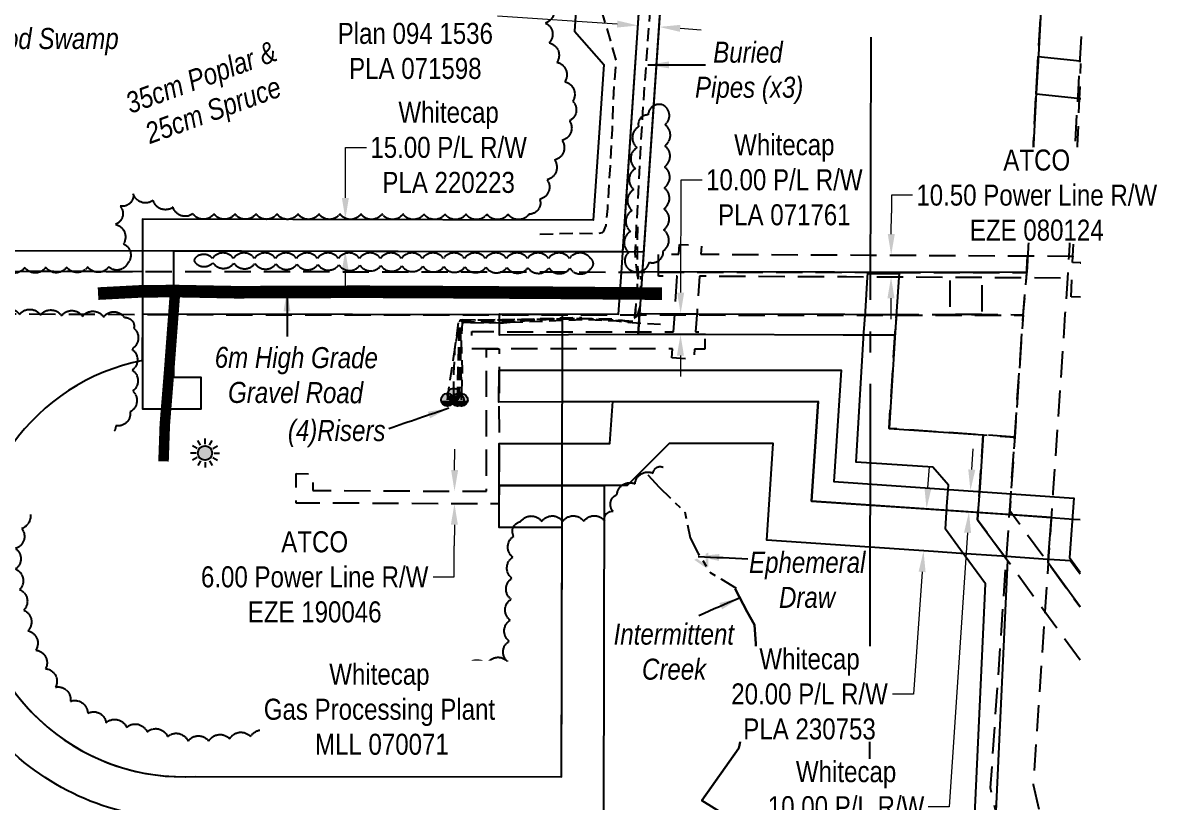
# Model space of a CAD drawing. Extents: x 491478 to 493058, y 6042469 to 6044362.
# Drawn here: x 492222 to 492763, y 6042845 to 6043216 of the extents above; entities that cross this region are included whole.
import ezdxf

# ---------------------------------------------------------------- set-up
doc = ezdxf.new("R2010")
doc.units = 0
doc.header["$LTSCALE"] = 5
doc.header["$PDSIZE"] = 0.5
for name, pattern in [('0', [1, 1, 0]), ('foc-ACCESSROAD', [3.75, 2.5, -1.25]), ('foc-FLOWLINE', [3.75, 2.5, -1.25]), ('foc-QUARTERLINE', [33, 25, -3, 2, -3]), ('foc-TOPO-ephemeral', [6.25, 3.125, -0.625, 0.625, -0.625, 0.625, -0.625]), ('UG_PIPE', [1.875, 1.25, -0.625])]:
    doc.linetypes.add(name, pattern=pattern)
doc.layers.get('Defpoints').update_dxf_attribs({"color": 9})
for name, color, linetype in [('AS-PIPE-UG', 44, 'UG_PIPE'), ('AS-PIPE-UG-T', 44, 'Continuous'), ('AS-ROADS', 254, 'Continuous'), ('AS-SYMBOL', 7, 'Continuous'), ('C-RW', 13, 'Continuous'), ('F-AR', 190, 'foc-ACCESSROAD'), ('F-EZE', 190, 'foc-FLOWLINE'), ('F-RW', 190, 'Continuous'), ('F-WS', 190, 'foc-ACCESSROAD'), ('L-QSEC', 8, 'foc-QUARTERLINE'), ('T-BUSH', 110, '0'), ('T-BUSH-T', 110, 'Continuous'), ('T-DRAW', 143, 'foc-TOPO-ephemeral'), ('T-WATER', 160, 'Continuous'), ('T-WATER-T', 170, 'Continuous'), ('WETLAND-T', 146, 'Continuous')]:
    doc.layers.add(name, color=color, linetype=linetype)
for name, color, linetype, lineweight in [('C-RW-T', 13, 'Continuous', 9), ('C-WS-T', 13, 'Continuous', 9), ('F-EZE-T', 190, 'Continuous', 9), ('T-TEXT', 48, 'Continuous', 18)]:
    doc.layers.add(name, color=color, linetype=linetype, lineweight=lineweight)
doc.styles.add('80CG', font='ARIALN.TTF', dxfattribs={"height": 10})
doc.styles.add('80L', font='ARIALN.TTF', dxfattribs={"height": 10})
doc.styles.add('foc-LtypeFont', font='ARIALN.TTF', dxfattribs={"height": 7.35})
doc.linetypes.add('foc-TOPO-flowdirection-NOLINE', pattern='A,0,[">",foc-LtypeFont,S=0.3,R=0,X=0,Y=-0.945],-20,[">",foc-LtypeFont,S=0.3,R=0,X=0,Y=-0.945],0', length=20)
doc.dimstyles.new('Compass 5 000', dxfattribs={"dimscale": 5, "dimtxt": 9, "dimasz": 2, "dimexe": 0.2, "dimexo": 0.0625, "dimgap": 0.5, "dimtad": 0, "dimtih": 1, "dimtoh": 1, "dimzin": 0, "dimdsep": 46, "dimtxsty": '80CG', "dimcen": 0.1, "dimse1": 1, "dimse2": 1, "dimclrd": 256, "dimclrt": 256, "dimaunit": 1, "dimadec": 4, "dimazin": 0, "dimtfac": 0.06, "dimtofl": 0, "dimtmove": 0, "dimatfit": 1, "dimfxl": 0.2, "dimtolj": 1, "dimtzin": 0, "dimlwd": -1, "dimarcsym": 0})

# ---------------------------------------------------------------- blocks, each defined once
blk = doc.blocks.new('RISER')
h = blk.add_hatch(color=255)
h.dxf.hatch_style = 1
edge = h.paths.add_edge_path()
edge.add_arc((0, 0), 0.7, 0, 360)
blk.add_hatch(color=13).paths.add_polyline_path([(0.58, -0.15), (-0.58, -0.15, 0.774597)])
at = {"color": 13}
blk.add_line((-0.58, -0.15), (0.58, -0.15), dxfattribs=at)
blk.add_circle((0, 0), 0.6, dxfattribs=at)
blk = doc.blocks.new('*D413')
at = {"layer": 'C-RW-T', "transparency": 16777216}
for p, q in [((492504.99, 6043214.99), (492448.06, 6043218.83)), ((492534.97, 6043212.97), (492544.95, 6043212.3))]:
    blk.add_line(p, q, dxfattribs=at)
for points in [[(492505.1, 6043216.66), (492504.87, 6043213.33), (492514.96, 6043214.32)], [(492535.08, 6043214.63), (492534.86, 6043211.31), (492525, 6043213.64)]]:
    blk.add_solid(points, dxfattribs=at)
at = {"layer": 'Defpoints', "color": 0, "transparency": 16777216}
for p in [(492514.87, 6043212.89), (492514.96, 6043214.32), (492524.9, 6043212.21)]:
    blk.add_point(p, dxfattribs=at)
at = {"layer": 'C-RW-T', "transparency": 16777216, "insert": (492408.97, 6043218.83), "char_height": 10, "attachment_point": 5, "style": '80CG'}
blk.add_mtext('\\A1;Whitecap\\P10.00 P/L R/W\\PPlan 094 1536\\PPLA 071598', dxfattribs=at)
blk = doc.blocks.new('*D415')
at = {"layer": 'C-RW-T', "transparency": 16777216}
for p, q in [((492375.69, 6043132.32), (492375.73, 6043156.28)), ((492375.73, 6043156.28), (492385.73, 6043156.28)), ((492375.62, 6043097.33), (492375.61, 6043087.33))]:
    blk.add_line(p, q, dxfattribs=at)
for points in [[(492374.02, 6043132.33), (492377.35, 6043132.32), (492375.67, 6043122.32)], [(492373.96, 6043097.33), (492377.29, 6043097.33), (492375.64, 6043107.33)]]:
    blk.add_solid(points, dxfattribs=at)
at = {"layer": 'Defpoints', "color": 0, "transparency": 16777216}
for p in [(492375.67, 6043122.32), (492394.5, 6043122.29), (492394.47, 6043107.3)]:
    blk.add_point(p, dxfattribs=at)
at = {"layer": 'C-RW-T', "transparency": 16777216, "insert": (492424.81, 6043156.28), "char_height": 10, "attachment_point": 5, "style": '80CG'}
blk.add_mtext('\\A1;Whitecap\\P15.00 P/L R/W\\PPLA 220223', dxfattribs=at)
blk = doc.blocks.new('*D416')
at = {"layer": 'C-RW-T', "transparency": 16777216}
for p, q in [((492535.26, 6043087.23), (492535.49, 6043140.87)), ((492535.49, 6043140.87), (492545.49, 6043140.87)), ((492535.13, 6043057.27), (492535.09, 6043047.27))]:
    blk.add_line(p, q, dxfattribs=at)
for points in [[(492533.59, 6043087.24), (492536.92, 6043087.23), (492535.21, 6043077.23)], [(492533.46, 6043057.28), (492536.8, 6043057.26), (492535.17, 6043067.27)]]:
    blk.add_solid(points, dxfattribs=at)
at = {"layer": 'Defpoints', "color": 0, "transparency": 16777216}
for p in [(492520.37, 6043077.3), (492535.21, 6043077.23), (492520.32, 6043067.33)]:
    blk.add_point(p, dxfattribs=at)
at = {"layer": 'C-RW-T', "transparency": 16777216, "insert": (492584.57, 6043140.87), "char_height": 10, "attachment_point": 5, "style": '80CG', "bg_fill": 3, "box_fill_scale": 1.1, "bg_fill_color": 256, "bg_fill_true_color": 13158600, "bg_fill_transparency": 0}
blk.add_mtext('\\A1;Whitecap\\P10.00 P/L R/W\\PPLA 071761', dxfattribs=at)
blk = doc.blocks.new('*D417')
at = {"layer": 'C-RW-T', "transparency": 16777216}
for p, q in [((492652.91, 6042994.35), (492653.6, 6043004.33)), ((492650.13, 6042954.35), (492646.1, 6042896.26)), ((492646.1, 6042896.26), (492636.1, 6042896.26))]:
    blk.add_line(p, q, dxfattribs=at)
for points in [[(492651.25, 6042994.47), (492654.57, 6042994.24), (492652.22, 6042984.38)], [(492648.47, 6042954.46), (492651.79, 6042954.23), (492650.82, 6042964.32)]]:
    blk.add_solid(points, dxfattribs=at)
at = {"layer": 'Defpoints', "color": 0, "transparency": 16777216}
for p in [(492620.64, 6042986.57), (492619.25, 6042966.52), (492650.82, 6042964.32)]:
    blk.add_point(p, dxfattribs=at)
at = {"layer": 'C-RW-T', "transparency": 16777216, "insert": (492596.56, 6042896.26), "char_height": 10, "attachment_point": 5, "style": '80CG', "bg_fill": 3, "box_fill_scale": 1.1, "bg_fill_color": 256, "bg_fill_true_color": 13158600, "bg_fill_transparency": 0}
blk.add_mtext('\\A1;Whitecap\\P20.00 P/L R/W\\PPLA 230753', dxfattribs=at)
blk = doc.blocks.new('*D418')
at = {"layer": 'C-RW-T', "transparency": 16777216}
for p, q in [((492673.78, 6043003.03), (492674.44, 6043013)), ((492671.77, 6042972.99), (492663.04, 6042842.61)), ((492663.04, 6042842.61), (492653.04, 6042842.61))]:
    blk.add_line(p, q, dxfattribs=at)
for points in [[(492672.11, 6043003.14), (492675.44, 6043002.91), (492673.11, 6042993.05)], [(492670.1, 6042973.1), (492673.43, 6042972.88), (492672.43, 6042982.97)]]:
    blk.add_solid(points, dxfattribs=at)
at = {"layer": 'Defpoints', "color": 0, "transparency": 16777216}
for p in [(492645.73, 6042994.88), (492645.06, 6042984.8), (492672.43, 6042982.97)]:
    blk.add_point(p, dxfattribs=at)
at = {"layer": 'C-RW-T', "transparency": 16777216, "insert": (492613.96, 6042842.61), "char_height": 10, "attachment_point": 5, "style": '80CG', "bg_fill": 3, "box_fill_scale": 1.1, "bg_fill_color": 256, "bg_fill_true_color": 13158600, "bg_fill_transparency": 0}
blk.add_mtext('\\A1;Whitecap\\P10.00 P/L R/W\\PPLA 121253', dxfattribs=at)
blk = doc.blocks.new('*D421')
at = {"layer": 'Defpoints', "color": 0, "transparency": 16777216}
for p in [(492635.41, 6043105.07), (492710.99, 6043104.69), (492710.93, 6043094.2)]:
    blk.add_point(p, dxfattribs=at)
at = {"layer": 'F-EZE-T', "transparency": 16777216}
for p, q in [((492635.56, 6043133.57), (492635.51, 6043125.07)), ((492645.56, 6043133.57), (492635.56, 6043133.57)), ((492635.46, 6043115.07), (492635.51, 6043125.07)), ((492635.31, 6043084.58), (492635.26, 6043074.58))]:
    blk.add_line(p, q, dxfattribs=at)
for points in [[(492633.8, 6043115.08), (492637.13, 6043115.07), (492635.41, 6043105.07)], [(492633.64, 6043084.59), (492636.98, 6043084.57), (492635.36, 6043094.58)]]:
    blk.add_solid(points, dxfattribs=at)
at = {"layer": 'F-EZE-T', "transparency": 16777216, "insert": (492704.69, 6043133.57), "char_height": 10, "attachment_point": 5, "style": '80CG', "bg_fill": 3, "box_fill_scale": 1.1, "bg_fill_color": 256, "bg_fill_true_color": 13158600, "bg_fill_transparency": 0}
blk.add_mtext('\\A1;ATCO\\P10.50 Power Line R/W\\PEZE 080124', dxfattribs=at)
blk = doc.blocks.new('*D423')
at = {"layer": 'Defpoints', "color": 0, "transparency": 16777216}
for p in [(492427.62, 6042992.79), (492433.74, 6042992.76), (492433.72, 6042986.76)]:
    blk.add_point(p, dxfattribs=at)
at = {"layer": 'F-EZE-T', "transparency": 16777216}
for p, q in [((492427.67, 6043002.79), (492427.71, 6043012.79)), ((492427.55, 6042976.79), (492427.5, 6042966.79)), ((492427.43, 6042951.96), (492427.5, 6042966.79)), ((492417.43, 6042951.96), (492427.43, 6042951.96))]:
    blk.add_line(p, q, dxfattribs=at)
for points in [[(492426, 6043002.8), (492429.34, 6043002.78), (492427.62, 6042992.79)], [(492425.88, 6042976.8), (492429.22, 6042976.78), (492427.59, 6042986.79)]]:
    blk.add_solid(points, dxfattribs=at)
at = {"layer": 'F-EZE-T', "transparency": 16777216, "insert": (492361.07, 6042951.96), "char_height": 10, "attachment_point": 5, "style": '80CG'}
blk.add_mtext('\\A1;ATCO\\P6.00 Power Line R/W\\PEZE 190046', dxfattribs=at)
blk = doc.blocks.new('lightpole')
h = blk.add_hatch(color=255)
h.dxf.hatch_style = 1
h.paths.add_polyline_path([(-0.78, 0, 1), (0.78, 0, 1)])
h.paths.add_polyline_path([(0.68, 0, -1), (-0.68, 0, -1)], flags=16)
h = blk.add_hatch(color=13)
h.dxf.hatch_style = 1
edge = h.paths.add_edge_path()
edge.add_arc((0, 0), 0.682, 0, 360)
at = {"color": 13}
for p, q in [((-0.43, 0.75), (-0.69, 1.19)), ((0, 0.86), (0, 1.38)), ((0.43, 0.75), (0.69, 1.19)), ((-0.86, 0), (-1.38, 0)), ((-0.75, 0.43), (-1.19, 0.69)), ((0.75, 0.43), (1.19, 0.69)), ((0.86, 0), (1.38, 0)), ((-0.75, -0.43), (-1.19, -0.69)), ((-0.43, -0.75), (-0.69, -1.19)), ((0, -0.86), (0, -1.38)), ((0.43, -0.75), (0.69, -1.19)), ((0.75, -0.43), (1.19, -0.69))]:
    blk.add_line(p, q, dxfattribs=at)
blk.add_circle((0, 0), 0.682, dxfattribs=at)

msp = doc.modelspace()

# ---------------------------------------------------------------- hatches: boundary and pattern name
at = {"layer": 'T-DRAW', "linetype": 'foc-TOPO-flowdirection-NOLINE'}
h = msp.add_hatch(color=256, dxfattribs=at)
h.dxf.hatch_style = 1
h.paths.add_polyline_path([(492548.427, 6042956.866), (492548.337, 6042963.573), (492547.145, 6042962.944), (492547.214, 6042957.775), (492542.929, 6042960.721), (492541.731, 6042960.089), (492547.291, 6042956.267)])

# ---------------------------------------------------------------- linework, layer by layer
at = {"layer": 'AS-PIPE-UG', "flags": 128}
for points in [[(492468.282, 6043115.086), (492485.861, 6043115.546), (492495.401, 6043115.413), (492498.087, 6043115.775), (492498.566, 6043116.117), (492499.764, 6043119.157), (492500.513, 6043127.212), (492501.805, 6043147.578), (492502.787, 6043164.951), (492503.162, 6043178.512), (492504.543, 6043197.74), (492492.964, 6043237.976), (492494.21, 6043254.98), (492494.874, 6043263.171), (492494.651, 6043268.23), (492491.184, 6043271.846), (492488.086, 6043275.857), (492471.431, 6043293.469), (492467.353, 6043297.387), (492464.678, 6043301.111), (492464.763, 6043303.723), (492471.475, 6043311.409), (492484.514, 6043324.76), (492500.071, 6043339.598), (492514.555, 6043353.442), (492520.609, 6043359.344), (492524.897, 6043364.157), (492526.195, 6043365.719), (492526.553, 6043367.667), (492526.948, 6043379.393), (492528.712, 6043403.903), (492529.183, 6043407.05), (492530.486, 6043408.399), (492533.796, 6043409.219), (492535.733, 6043409.481), (492557.519, 6043408.64), (492588.247, 6043408.932), (492636.515, 6043408.714), (492675.535, 6043408.433), (492706.468, 6043408.216), (492719.837, 6043409.698), (492725.91, 6043410.194), (492726.071, 6043410.222)], [(492427.216, 6043038.695), (492427.368, 6043049.12), (492427.808, 6043060.357), (492429.817, 6043074.531), (492437.403, 6043074.292), (492450.424, 6043074.457), (492488.209, 6043074.959), (492508.656, 6043074.008), (492512.066, 6043073.611), (492513.634, 6043073.908), (492514.863, 6043094.578), (492513.929, 6043101.809), (492513.644, 6043106.61), (492514.298, 6043119.554), (492516.277, 6043156.471), (492517.829, 6043181.901), (492520.695, 6043221.198), (492523.041, 6043266.729), (492523.17, 6043275.477), (492523.041, 6043279.403), (492522.77, 6043282.273), (492520.926, 6043285.435), (492515.784, 6043290.993), (492509.158, 6043297.642), (492505.254, 6043301.283), (492493.813, 6043312.033), (492478.287, 6043328.244)], [(492424.235, 6043036.254), (492427.385, 6043058.12), (492430.333, 6043074.238), (492450.715, 6043074.274), (492488.533, 6043074.91), (492511.739, 6043073.709), (492513.422, 6043075.252), (492513.967, 6043080.49), (492515.106, 6043095.467), (492514.662, 6043102.225), (492514.828, 6043118.754)], [(492429.103, 6043036.238), (492429.154, 6043041.829), (492429.363, 6043050.98), (492430.03, 6043070.499), (492430.487, 6043073.278), (492431.688, 6043073.879), (492435.492, 6043073.403), (492443.91, 6043073.084), (492450.884, 6043072.903), (492456.664, 6043073.525), (492466.582, 6043074.275), (492478.797, 6043074.89), (492490.5, 6043074.938), (492501.697, 6043074.843), (492507.467, 6043074.129), (492511.51, 6043073.032), (492514.644, 6043076.259), (492516.199, 6043081.399), (492516.532, 6043083.433), (492516.293, 6043086.423), (492516.313, 6043088.387), (492516.235, 6043095.089)], [(492429.111, 6043036.225), (492429.586, 6043038.247), (492430.109, 6043044.289), (492429.884, 6043051.589), (492429.9, 6043062.466), (492430.236, 6043070.503), (492430.844, 6043073.5), (492435.532, 6043073.214), (492450.649, 6043073.916), (492466.257, 6043074.796), (492479.484, 6043075.247), (492488.173, 6043075.432)], [(492430.937, 6043036.23), (492430.896, 6043038.013), (492431.007, 6043044.244), (492430.627, 6043051.559), (492430.559, 6043062.481), (492430.499, 6043070.481), (492431.213, 6043073.259), (492435.59, 6043072.974), (492450.783, 6043073.211), (492466.379, 6043074.391), (492479.396, 6043074.988), (492488.243, 6043074.931)], [(492525.716, 6043072.034), (492516.504, 6043072.467), (492504.718, 6043073.639), (492491.136, 6043074.33), (492451.873, 6043072.947), (492443.046, 6043072.656), (492435.302, 6043072.939), (492431.198, 6043072.926), (492430.742, 6043065.134), (492431.23, 6043050.498), (492430.952, 6043036.222)]]:
    msp.add_lwpolyline(points, dxfattribs=at)
at = {"layer": 'AS-ROADS', "flags": 128}
for points, const_width in [([(492257.991, 6043086.767), (492278.652, 6043087.853), (492294.669, 6043087.982), (492323.586, 6043087.425), (492382.326, 6043087.651), (492422.227, 6043087.469), (492471.539, 6043087.176), (492526.387, 6043086.741)], 5.997), ([(492294.666, 6043087.974), (492291.849, 6043050.477), (492289.756, 6043024.443), (492289.14, 6043006.965)], 4.997)]:
    msp.add_lwpolyline(points, dxfattribs=dict(at, const_width=const_width))
at = {"layer": 'C-RW'}
for points in [[(492326.205, 6043493.28), (492529.477, 6043281.19), (492516.986, 6043096.107), (492515.025, 6043067.323), (492514.704, 6043067.324), (492448.963, 6043067.075), (492448.999, 6043077.07), (492505.666, 6043076.997), (492507.014, 6043096.78), (492519.208, 6043277.46), (492312.342, 6043493.3)], [(492488.36, 6043266.311), (492484.682, 6043211.687), (492498.631, 6043195.725), (492493.652, 6043121.786), (492279.098, 6043122.122), (492279.108, 6043097.137), (492279.115, 6043077.009), (492279.123, 6043054.911), (492279.132, 6043031.925), (492307.116, 6043031.935), (492307.11, 6043046.927), (492294.118, 6043046.922), (492294.115, 6043054.917), (492294.106, 6043077.014), (492294.099, 6043097.142), (492294.095, 6043107.107), (492507.667, 6043106.773), (492513.589, 6043194.718), (492515.621, 6043224.633)], [(492674.619, 6042825.147), (492680.235, 6042948.655), (492668.45, 6042964.826), (492661.244, 6042974.714), (492661.955, 6042985.512), (492662.625, 6042995.648), (492655.241, 6043004.135), (492618.826, 6043006.639), (492622.456, 6043068.303), (492623.126, 6043078.323), (492624.208, 6043094.627), (492624.36, 6043096.347), (492625.642, 6043096.343), (492639.183, 6043096.282), (492639.066, 6043094.554), (492637.972, 6043078.281), (492637.289, 6043068.261), (492634.425, 6043022.637), (492660.324, 6043020.843), (492679.254, 6043019.561), (492677.564, 6042994.566), (492676.883, 6042984.507), (492676.524, 6042979.177), (492688.026, 6042963.466), (492690.247, 6042960.432), (492690.756, 6042959.736), (492685.204, 6042840.504)], [(492725.347, 6042937.748), (492710.109, 6042958.615), (492710.342, 6042961.917), (492711.638, 6042980.292), (492597.569, 6042988.064), (492600.695, 6043035.509), (492501.584, 6043035.235), (492481.406, 6043035.212), (492478.727, 6043035.209), (492448.766, 6043035.176), (492448.8, 6043050.291), (492478.742, 6043050.3), (492482.735, 6043050.301), (492502.919, 6043050.306), (492611.688, 6043050.339), (492608.197, 6042997.352), (492722.273, 6042989.508), (492720.3, 6042961.224), (492725.372, 6042954.322)], [(492725.37, 6042953.221), (492720.909, 6042959.322), (492720.924, 6042959.563), (492707.716, 6042960.464), (492688.101, 6042961.801), (492668.609, 6042963.131), (492655.568, 6042964.02), (492576.21, 6042969.432), (492579.245, 6043015.507), (492529.716, 6043015.479), (492509.813, 6042995.46), (492478.849, 6042995.443), (492448.888, 6042995.427), (492448.877, 6043015.417), (492478.927, 6043015.433), (492481.486, 6043015.434), (492501.531, 6043015.445), (492502.879, 6043035.453), (492600.695, 6043035.509), (492597.569, 6042988.064), (492692.212, 6042981.673), (492722.205, 6042979.541), (492725.41, 6042979.313)]]:
    msp.add_lwpolyline(points, dxfattribs=at)
msp.add_lwpolyline([(491700.302, 6043128.202), (492198.786, 6043127.499), (492198.546, 6042957.15, 0.4328658), (492304.535, 6042857.101), (492478.537, 6042856.835), (492478.81, 6042975.454), (492448.899, 6042975.437), (492448.888, 6042995.427), (492498.839, 6042995.455), (492498.532, 6042836.805), (492305.104, 6042837.113, -0.4312586), (492178.556, 6042957.192), (492178.768, 6043107.537), (491700.268, 6043108.212)], format="xyb", dxfattribs=at)
at = {"layer": 'C-RW', "flags": 128}
msp.add_lwpolyline([(492279.067, 6043054.91, 0.9346131), (492304.535, 6042857.101), (492478.537, 6042856.835), (492478.678, 6042906.8), (492478.971, 6043076.689), (492279.065, 6043076.999), (492279.046, 6043054.922)], format="xyb", close=True, dxfattribs=at)
at = {"layer": 'C-RW'}
msp.add_lwpolyline([(492637.873, 6043076.826), (492637.214, 6043066.974), (492625.829, 6043067.001), (492622.687, 6043067.015), (492612.54, 6043067.04), (492547.045, 6043067.237), (492542.58, 6043067.25), (492532.062, 6043067.277), (492515.025, 6043067.323), (492515.704, 6043077.287), (492516.752, 6043077.288), (492532.797, 6043077.219), (492543.315, 6043077.179), (492613.314, 6043076.917), (492623.407, 6043076.882), (492625.896, 6043076.862), (492637.873, 6043076.826)], close=True, dxfattribs=at)
at = {"layer": 'F-AR', "flags": 128}
for points in [[(492725.058, 6042749.373), (492722.689, 6042751.611), (492700.649, 6042772.431), (492692.31, 6042809.187), (492685.204, 6042840.504), (492682.686, 6042851.602), (492690.247, 6042960.432), (492690.444, 6042963.299), (492691.845, 6042983.587), (492692.523, 6042993.481), (492694.215, 6043018.552), (492698.311, 6043078.362), (492699.909, 6043096.244), (492700.019, 6043098.405), (492700.345, 6043104.739), (492704.41, 6043181.626), (492705.412, 6043199.607), (492708.095, 6043247.087), (492708.434, 6043253.072), (492715.539, 6043377.037), (492714.153, 6043392.764), (492713.504, 6043400.123), (492706.478, 6043422.435), (492688.04, 6043476.763)], [(492725.762, 6043209.147), (492725.167, 6043198.517), (492725.115, 6043197.578), (492724.161, 6043180.537), (492724.109, 6043179.599), (492719.915, 6043104.653), (492719.492, 6043097.097), (492719.293, 6043094.16), (492718.124, 6043076.913), (492714.073, 6043017.124), (492712.42, 6042992.039), (492711.761, 6042982.042), (492710.342, 6042961.917), (492710.109, 6042958.615), (492708.535, 6042935.385), (492702.963, 6042853.182), (492718.919, 6042782.855), (492725.1, 6042777.016)], [(491700.256, 6043077.885), (492192.826, 6043077.191), (492326.208, 6043076.7), (492698.207, 6043076.523), (492700.004, 6043096.627), (492326.234, 6043097.109), (492192.854, 6043097.297), (491700.291, 6043097.992)], [(492725.308, 6042912.411), (492708.535, 6042935.385), (492690.756, 6042959.736), (492690.247, 6042960.432), (492688.026, 6042963.466), (492676.524, 6042979.177), (492676.883, 6042984.507), (492677.564, 6042994.566), (492679.254, 6043019.561), (492694.215, 6043018.552), (492692.523, 6042993.481), (492691.845, 6042983.587), (492707.551, 6042962.113), (492710.109, 6042958.615), (492725.347, 6042937.748)]]:
    msp.add_lwpolyline(points, dxfattribs=at)
at = {"layer": 'F-EZE', "flags": 128}
for points in [[(492725.597, 6043101.47), (492721.778, 6043101.63), (492721.904, 6043104.644), (492725.041, 6043179.502), (492725.743, 6043196.252)], [(492725.572, 6043085.098), (492721.113, 6043085.28), (492721.473, 6043094.149), (492719.293, 6043094.16), (492699.259, 6043094.253), (492678.252, 6043094.362), (492663.236, 6043094.434), (492639.066, 6043094.554), (492625.64, 6043094.619), (492624.208, 6043094.627), (492614.182, 6043094.675), (492544.159, 6043095.018), (492543.033, 6043078.542), (492542.35, 6043068.537), (492546.815, 6043068.525), (492546.803, 6043060.407), (492541.794, 6043060.412), (492541.456, 6043055.442), (492530.985, 6043056.156), (492531.277, 6043060.426), (492503.819, 6043060.462), (492483.632, 6043060.488), (492478.755, 6043060.495), (492450.87, 6043060.532), (492448.795, 6043060.535), (492448.444, 6043060.536), (492435.786, 6043060.552), (492435.791, 6043064.552), (492435.796, 6043068.685), (492448.456, 6043068.682), (492448.807, 6043068.654), (492478.768, 6043068.633), (492484.35, 6043068.63), (492504.542, 6043068.616), (492514.473, 6043068.61), (492531.832, 6043068.565), (492532.515, 6043078.572), (492533.641, 6043095.038), (492524.74, 6043095.053), (492524.746, 6043098.719), (492524.758, 6043105.547), (492534.358, 6043105.531), (492534.677, 6043110.2), (492545.147, 6043109.485), (492544.876, 6043105.512), (492625.656, 6043105.115), (492699.985, 6043104.741), (492719.915, 6043104.653), (492721.904, 6043104.644), (492721.778, 6043101.63), (492725.597, 6043101.47)]]:
    msp.add_lwpolyline(points, dxfattribs=at)
msp.add_lwpolyline([(492448.787, 6042995.183), (492448.776, 6042986.693), (492352.185, 6042987.139), (492352.25, 6043001.131), (492360.25, 6043001.094), (492360.213, 6042993.102), (492442.783, 6042992.72), (492442.868, 6043056.542), (492442.874, 6043060.543), (492448.444, 6043060.536), (492448.821, 6043060.535), (492448.868, 6043056.534), (492448.82, 6043050.291), (492448.784, 6043035.176), (492448.79, 6043015.173), (492448.787, 6042995.183)], close=True, dxfattribs=at)
at = {"layer": 'F-RW'}
msp.add_line((492279.108, 6043097.137), (492192.858, 6043097.272), dxfattribs=at)
at = {"layer": 'F-RW', "flags": 128}
msp.add_lwpolyline([(492700.23, 6043102.562), (492699.964, 6043096.853), (492517.076, 6043097.088), (492517.7, 6043106.309), (492525.615, 6043223.446), (492526.624, 6043238.391), (492529.485, 6043280.729), (492531.129, 6043305.054), (492532.813, 6043329.98), (492534.825, 6043359.768), (492536.921, 6043390.789), (492537.631, 6043401.286), (492628.479, 6043401.119), (492713.239, 6043400.963), (492713.504, 6043400.123), (492714.307, 6043390.589), (492715.507, 6043377.038), (492708.311, 6043250.91), (492707.973, 6043244.925), (492705.291, 6043197.464), (492704.29, 6043179.483), (492700.23, 6043102.562)], close=True, dxfattribs=at)
at = {"layer": 'F-RW'}
msp.add_lwpolyline([(492725.717, 6043179.433), (492725.041, 6043179.502), (492724.109, 6043179.599), (492704.41, 6043181.626), (492705.412, 6043199.607), (492725.115, 6043197.578), (492725.745, 6043197.514)], dxfattribs=at)
at = {"layer": 'F-RW', "flags": 128}
msp.add_lwpolyline([(492192.872, 6043107.292), (492326.248, 6043107.058), (492517.696, 6043106.679)], dxfattribs=at)
at = {"layer": 'F-WS', "flags": 128}
for points in [[(492678.514, 6043076.774), (492663.465, 6043076.793), (492663.458, 6043091.841), (492663.494, 6043096.9), (492678.537, 6043096.88), (492678.474, 6043091.754), (492678.514, 6043076.774)], [(492694.215, 6043018.552), (492679.254, 6043019.561), (492660.324, 6043020.843), (492634.425, 6043022.637), (492637.289, 6043068.261), (492637.873, 6043076.826), (492698.167, 6043076.749), (492694.215, 6043018.552)]]:
    msp.add_lwpolyline(points, close=True, dxfattribs=at)
at = {"layer": 'L-QSEC'}
msp.add_line((492624.864, 6042588.797), (492626.25, 6043492.847), dxfattribs=at)
at = {"layer": 'T-BUSH', "flags": 128}
for points in [[(492415.429, 6043358.744, -0.5205671), (492422.225, 6043351.416, -0.5205671), (492429.022, 6043344.088, -0.5205671), (492435.818, 6043336.759, -0.5205671), (492442.615, 6043329.431, -0.5205671), (492449.412, 6043322.103, -0.5205671), (492446.891, 6043314.459, -0.5205671), (492440.607, 6043306.687, -0.5205671), (492436.774, 6043299.364, -0.5205671), (492445.405, 6043294.325, -0.5205671), (492454.037, 6043289.286, -0.5205671), (492462.187, 6043283.597, -0.5205671), (492469.532, 6043276.818, -0.5205671), (492476.877, 6043270.039, -0.5205671), (492484.222, 6043263.26, -0.5205671), (492482.097, 6043253.855, -0.5205671), (492479.294, 6043244.261, -0.5205671), (492476.491, 6043234.667, -0.5205671), (492473.689, 6043225.074, -0.5205671), (492470.886, 6043215.48, -0.5205671), (492472.613, 6043206.113, -0.5205671), (492476.359, 6043196.846, -0.5205671), (492480.104, 6043187.58, -0.5205671), (492483.85, 6043178.313, -0.5205671), (492482.308, 6043168.985, -0.5205671), (492478.78, 6043159.634, -0.5205671), (492475.251, 6043150.283, -0.5205671), (492471.723, 6043140.931, -0.5205671), (492468.194, 6043131.58, -0.5205671), (492463.061, 6043124.553, -0.5205671), (492453.066, 6043124.565, -0.5205671), (492443.071, 6043124.577, -0.5205671), (492433.076, 6043124.589, -0.5205671), (492423.082, 6043124.601, -0.5205671), (492413.087, 6043124.613, -0.5205671), (492403.092, 6043124.625, -0.5205671), (492393.097, 6043124.637, -0.5205671), (492383.102, 6043124.649, -0.5205671), (492373.108, 6043124.661, -0.5205671), (492363.113, 6043124.673, -0.5205671), (492353.118, 6043124.685, -0.5205671), (492343.123, 6043124.697, -0.5205671), (492333.128, 6043124.709, -0.5205671), (492323.134, 6043124.721, -0.5205671), (492313.139, 6043124.733, -0.5205671), (492303.144, 6043124.745, -0.5205671), (492293.665, 6043127.868, -0.5205671), (492284.201, 6043131.081, -0.5205671), (492274.737, 6043134.295, -0.5205671), (492268.459, 6043128.418, -0.5205671), (492266.259, 6043119.708, -0.5205671), (492270.028, 6043110.451, -0.5205671), (492271.977, 6043101.089, -0.5205671), (492263.089, 6043099.552, -0.5205671), (492253.095, 6043099.458, -0.5205671), (492243.101, 6043099.363, -0.5205671), (492233.106, 6043099.269, -0.5205671), (492223.112, 6043099.175, -0.5205671), (492213.118, 6043099.08, -0.5205671), (492203.586, 6043098.99, -0.5205671)], [(491700.221, 6043080.929, -0.0518127), (491701.048, 6043079.976, -0.5205671), (491711.048, 6043079.983, -0.5205671), (491721.048, 6043079.989, -0.5205671), (491731.048, 6043079.995, -0.5205671), (491741.048, 6043080.001, -0.5205671), (491751.048, 6043080.008, -0.5205671), (491761.048, 6043080.014, -0.5205671), (491771.048, 6043080.02, -0.5205671), (491781.047, 6043079.937, -0.5205671), (491791.042, 6043079.619, -0.5205671), (491801.037, 6043079.3, -0.5205671), (491811.032, 6043078.982, -0.5205671), (491821.03, 6043078.963, -0.5205671), (491831.03, 6043079.026, -0.5205671), (491841.03, 6043079.089, -0.5205671), (491851.03, 6043079.153, -0.5205671), (491861.03, 6043079.216, -0.5205671), (491871.029, 6043079.279, -0.5205671), (491881.029, 6043079.342, -0.5205671), (491891.029, 6043079.405, -0.5205671), (491901.029, 6043079.468, -0.5205671), (491911.026, 6043079.25, -0.5205671), (491921.022, 6043078.968, -0.5205671), (491931.018, 6043078.685, -0.5205671), (491941.014, 6043078.403, -0.5205671), (491951.01, 6043078.121, -0.5205671), (491961.006, 6043077.838, -0.5205671), (491971.002, 6043077.556, -0.5205671), (491980.998, 6043077.273, -0.5205671), (491990.974, 6043077.492, -0.5205671), (492000.916, 6043078.563, -0.5205671), (492010.878, 6043078.591, -0.5205671), (492020.853, 6043077.889, -0.5205671), (492030.829, 6043077.187, -0.5205671), (492040.804, 6043076.485, -0.5205671), (492050.779, 6043075.783, -0.5205671), (492060.755, 6043075.082, -0.5205671), (492070.73, 6043074.38, -0.5205671), (492080.708, 6043074.64, -0.5205671), (492090.688, 6043075.283, -0.5205671), (492100.667, 6043075.925, -0.5205671), (492110.655, 6043076.386, -0.5205671), (492120.651, 6043076.675, -0.5205671), (492130.646, 6043076.963, -0.5205671), (492140.642, 6043077.252, -0.5205671), (492150.639, 6043077.507, -0.5205671), (492160.636, 6043077.752, -0.5205671), (492170.633, 6043077.997, -0.5205671), (492180.629, 6043078.014, -0.5205671), (492190.625, 6043077.718, -0.5205671), (492200.621, 6043077.422, -0.5205671), (492210.616, 6043077.125, -0.5205671), (492220.612, 6043076.829, -0.5205671), (492230.607, 6043076.533, -0.5205671), (492240.603, 6043076.236, -0.5205671), (492250.599, 6043075.94, -0.5205671), (492260.594, 6043075.644, -0.5205671), (492270.59, 6043075.348, -0.5205671), (492275.014, 6043070.303, -0.5205671), (492274.01, 6043060.372, -0.5205671), (492274.243, 6043050.374, -0.5205671), (492274.475, 6043040.377, -0.5205671), (492273.223, 6043030.515, -0.5205671), (492266.408, 6043023.944, -0.1150196), (492265.723, 6043021.259)], [(492409.16, 6042908.542, -0.1905062), (492413.195, 6042906.576, -0.5205671), (492423.111, 6042907.874, -0.5205671), (492433.026, 6042909.172, -0.5205671), (492442.942, 6042910.47, -0.5205671), (492452.857, 6042911.767, -0.5205671), (492453.68, 6042921.395, -0.5205671), (492454.107, 6042931.386, -0.5205671), (492454.533, 6042941.376, -0.5205671), (492454.96, 6042951.367, -0.5205671), (492455.386, 6042961.358, -0.5205671), (492455.813, 6042971.349, -0.5205671), (492459.111, 6042978.354, -0.5205671), (492469.111, 6042978.392, -0.5205671), (492479.111, 6042978.43, -0.5205671), (492489.111, 6042978.468, -0.5205671), (492499.111, 6042978.506, -0.5205671), (492503.047, 6042983.265, -0.5205671), (492504.934, 6042991.169, -0.5205671), (492513.54, 6042996.262, -0.5205671), (492522.146, 6043001.355, -0.5205671), (492526.943, 6043004.193)], [(492225.811, 6042981.696, -0.3640029), (492221.653, 6042975.04, -0.5205671), (492218.731, 6042965.476, -0.5205671), (492218.695, 6042955.772, -0.5205671), (492220.674, 6042945.97, -0.5205671), (492222.653, 6042936.168, -0.5205671), (492224.631, 6042926.365, -0.5205671), (492228.339, 6042917.185, -0.5205671), (492233.054, 6042908.366, -0.5205671), (492237.77, 6042899.548, -0.5205671), (492244.847, 6042892.831, -0.5205671), (492253.059, 6042887.125, -0.5205671), (492261.807, 6042882.635, -0.5205671), (492271.56, 6042880.428, -0.5205671), (492281.314, 6042878.222, -0.5205671), (492291.067, 6042876.015, -0.5205671), (492300.821, 6042873.809, -0.5205671), (492310.7, 6042873.832, -0.5205671), (492320.639, 6042874.93, -0.5205671), (492330.579, 6042876.028, -0.5205671), (492340.518, 6042877.127, -0.5205671), (492350.402, 6042878.574, -0.3843568), (492357.821, 6042882.01, -0.3843568)]]:
    msp.add_lwpolyline(points, format="xyb", dxfattribs=at)
for points in [[(492515.236, 6043166.156, 0.5205671), (492514.453, 6043156.192, 0.5205671), (492513.669, 6043146.227, 0.5205671), (492512.886, 6043136.263, 0.5205671), (492512.102, 6043126.299, 0.5205671), (492511.319, 6043116.335, 0.5205671), (492510.535, 6043106.371, 0.5205671), (492511.022, 6043098.102, 0.5205671), (492520.366, 6043101.65, 0.5205671), (492526.975, 6043107.114, 0.5205671), (492527.116, 6043117.107, 0.5205671), (492527.256, 6043127.101, 0.5205671), (492527.396, 6043137.095, 0.5205671), (492527.537, 6043147.089, 0.5205671), (492527.677, 6043157.083, 0.5205671), (492527.817, 6043167.077, 0.5205671), (492527.071, 6043176.362, 0.5205671), (492519.692, 6043171.746, 0.5205671)], [(492492.319, 6043103.529, 0.5205671), (492482.324, 6043103.528, 0.5205671), (492472.329, 6043103.528, 0.5205671), (492462.334, 6043103.528, 0.5205671), (492452.339, 6043103.528, 0.5205671), (492442.345, 6043103.527, 0.5205671), (492432.35, 6043103.527, 0.5205671), (492422.355, 6043103.527, 0.5205671), (492412.36, 6043103.526, 0.5205671), (492402.365, 6043103.526, 0.5205671), (492392.371, 6043103.526, 0.5205671), (492382.376, 6043103.526, 0.5205671), (492372.381, 6043103.525, 0.5205671), (492362.386, 6043103.525, 0.5205671), (492352.391, 6043103.525, 0.5205671), (492342.397, 6043103.525, 0.5205671), (492332.402, 6043103.524, 0.5205671), (492322.407, 6043103.524, 0.5205671), (492312.412, 6043103.524, 0.5205671), (492303.497, 6043102.617, 0.5205671), (492312.642, 6043101.454, 0.5205671), (492322.635, 6043101.284, 0.5205671), (492332.628, 6043101.115, 0.5205671), (492342.622, 6043100.945, 0.5205671), (492352.615, 6043100.776, 0.5205671), (492362.609, 6043100.606, 0.5205671), (492372.602, 6043100.437, 0.5205671), (492382.595, 6043100.267, 0.5205671), (492392.589, 6043100.098, 0.5205671), (492402.582, 6043099.928, 0.5205671), (492412.575, 6043099.758, 0.5205671), (492422.569, 6043099.596, 0.5205671), (492432.563, 6043099.464, 0.5205671), (492442.557, 6043099.333, 0.5205671), (492452.551, 6043099.202, 0.5205671), (492462.545, 6043099.07, 0.5205671), (492472.539, 6043098.939, 0.5205671), (492482.533, 6043098.808, 0.5205671), (492492.527, 6043098.676, 0.5205671)]]:
    msp.add_lwpolyline(points, format="xyb", close=True, dxfattribs=at)
at = {"layer": 'T-DRAW', "flags": 128}
msp.add_lwpolyline([(492519.592, 6043000.629), (492524.991, 6042994.629), (492537.208, 6042982.895), (492539.719, 6042970.654), (492543.59, 6042963.131), (492549.3, 6042954.144), (492554.607, 6042950.921), (492561.644, 6042946.647)], dxfattribs=at)
at = {"layer": 'T-WATER', "linetype": 'foc-TOPO-flowdirection-NOLINE', "flags": 128}
msp.add_lwpolyline([(492561.242, 6042946.337), (492566.923, 6042935.449), (492570.353, 6042929.193), (492571.68, 6042911.11), (492562.882, 6042870.473), (492545.388, 6042845.574), (492575.915, 6042826.651), (492586.789, 6042801.952), (492618.938, 6042769.759), (492607.57, 6042758.494), (492606.773, 6042715.665), (492621.274, 6042684.426), (492646.23, 6042646.287)], dxfattribs=at)
at = {"layer": 'T-WATER', "flags": 128}
msp.add_lwpolyline([(492646.23, 6042646.287), (492621.274, 6042684.426), (492606.773, 6042715.665), (492607.57, 6042758.494), (492618.938, 6042769.759), (492586.789, 6042801.952), (492575.915, 6042826.651), (492545.388, 6042845.574), (492562.882, 6042870.473), (492571.68, 6042911.11), (492570.353, 6042929.193), (492566.923, 6042935.449), (492561.242, 6042946.337)], dxfattribs=at)

# ---------------------------------------------------------------- block references
at = {"layer": 'AS-SYMBOL'}
for name, p, xscale, yscale, zscale in [('RISER', (492424.231, 6043036.253), 4.999999999999995, 4.999999999999995, 4.999999999999995), ('RISER', (492427.247, 6043038.73), 4.999999999999995, 4.999999999999995, 4.999999999999995), ('RISER', (492429.114, 6043036.226), 4.999999999999995, 4.999999999999995, 4.999999999999995), ('RISER', (492430.939, 6043036.242), 4.999999999999995, 4.999999999999995, 4.999999999999995), ('lightpole', (492308.903, 6043010.923), 4.997405250000016, 4.997405250000016, 4.997405250000016)]:
    msp.add_blockref(name, p, dxfattribs=dict(at, xscale=xscale, yscale=yscale, zscale=zscale))

# ---------------------------------------------------------------- texts
at = {"layer": 'AS-PIPE-UG-T', "insert": (492541.762, 6043206.595), "char_height": 9.99481, "attachment_point": 1, "style": '80L'}
msp.add_mtext_dynamic_manual_height_columns('\\pi8.95395;{\\fArial Narrow|b0|i1|c0|p34;Buried \\P\\pi0.29882;Pipes (x3)}', width=50.98077, gutter_width=49.974, heights=[0], dxfattribs=at)
at = {"layer": 'T-BUSH-T', "insert": (492269.961, 6043181.612), "char_height": 9.99481, "attachment_point": 1, "rotation": 20, "style": '80L'}
msp.add_mtext_dynamic_manual_height_columns('\\pi-0.01471;{\\fArial Narrow|b0|i1|c0|p34;35cm Poplar & \\P\\pi3.87822;25cm Spruce}', width=74.26352, gutter_width=49.974, heights=[0], dxfattribs=at)
at = {"layer": 'T-TEXT', "char_height": 9.99481, "attachment_point": 1, "rotation": 359.83877, "style": '80L'}
for s, insert in [('\\pi0.5239;{\\fArial Narrow|b0|i1|c0|p34;6m High Grade \\P\\pi6.9053;Gravel Road}', (492313.022, 6043061.459)), ('\\pi16.00699;{\\fArial Narrow|b0|i1|c0|p34;(4)Risers}', (492332.343, 6043026.773))]:
    msp.add_mtext_dynamic_manual_height_columns(s, width=77.45423, gutter_width=49.974, heights=[0], dxfattribs=dict(at, insert=insert))
at = {"layer": 'WETLAND-T', "insert": (492168.242, 6043229.804), "char_height": 9.99479, "width": 99.12062, "attachment_point": 1, "style": '80L'}
msp.add_mtext('\\pi28.71511;{\\fArial Narrow|b0|i1|c0|p34;Wooded \\P\\pi0.29882;Mixedwood Swamp}', dxfattribs=at)

# ---------------------------------------------------------------- dimensions: what is measured, and where the dimension line sits
at = {"layer": 'C-RW-T'}
dim = msp.add_linear_dim(base=(492514.964, 6043214.319), p1=(492524.899, 6043212.211), p2=(492514.867, 6043212.888), angle=176.14162, text='Whitecap\\P10.00 P/L R/W\\PPlan 094 1536\\PPLA 071598', dimstyle='Compass 5 000', dxfattribs=at)
dim.commit()
dim.dimension.update_dxf_attribs({"geometry": '*D413', "text_midpoint": (492408.974, 6043218.832), "dimtype": 161})
at = {"layer": 'C-RW-T', "color": 4}
dim = msp.add_linear_dim(base=(492375.668, 6043122.323), p1=(492394.473, 6043107.298), p2=(492394.5, 6043122.29), angle=89.89767, text='Whitecap\\P15.00 P/L R/W\\PPLA 220223', dimstyle='Compass 5 000', dxfattribs=at)
dim.commit()
dim.dimension.update_dxf_attribs({"geometry": '*D415', "text_midpoint": (492424.811, 6043156.277), "dimtype": 161})

# ---------------------------------------------------------------- leaders
at = {"layer": 'AS-PIPE-UG-T', "path_type": 1}
msp.add_leader([(492519.655, 6043195.556), (492547.017, 6043195.556)], dimstyle='Compass 5 000', override={"dimgap": 0.5, "dimtad": 0}, dxfattribs=at)
at = {"layer": 'T-TEXT', "path_type": 1}
for points in [[(492347.909, 6043088.302), (492347.909, 6043066.287)], [(492424.911, 6043032.24), (492396.434, 6043022.502)]]:
    msp.add_leader(points, dimstyle='Compass 5 000', override={"dimgap": 0.5, "dimtad": 0}, dxfattribs=at)

# ---------------------------------------------------------------- next in the draw order: texts
at = {"layer": 'C-WS-T', "insert": (492336.488, 6042910.7), "char_height": 9.99481, "attachment_point": 1, "style": '80L', "bg_fill": 3, "box_fill_scale": 1.15, "bg_fill_color": 256, "bg_fill_true_color": 256, "bg_fill_transparency": 0}
msp.add_mtext_dynamic_manual_height_columns('\\pi31.52421;Whitecap\\P\\pi0.36713;Gas Processing Plant\\P\\pi24.72692;MLL 070071', width=110.14538, gutter_width=49.974, heights=[0], dxfattribs=at)

# ---------------------------------------------------------------- next in the draw order: dimensions: what is measured, and where the dimension line sits
at = {"layer": 'C-RW-T'}
for base, p1, p2, angle, text, picture, middle in [((492535.215, 6043077.235), (492520.322, 6043067.335), (492520.365, 6043077.299), 89.75292, 'Whitecap\\P10.00 P/L R/W\\PPLA 071761', '*D416', (492584.572, 6043140.868)), ((492650.824, 6042964.323), (492620.641, 6042986.57), (492619.248, 6042966.517), 266.02645, 'Whitecap\\P20.00 P/L R/W\\PPLA 230753', '*D417', (492596.559, 6042896.26))]:
    dim = msp.add_linear_dim(base=base, p1=p1, p2=p2, angle=angle, text=text, dimstyle='Compass 5 000', override={"dimtfill": 1}, dxfattribs=at)
    dim.commit()
    dim.dimension.update_dxf_attribs({"geometry": picture, "text_midpoint": middle, "dimtype": 161})
at = {"layer": 'F-EZE-T'}
dim = msp.add_linear_dim(base=(492635.413, 6043105.074), p1=(492710.934, 6043094.2), p2=(492710.987, 6043104.693), angle=89.71118, text='ATCO\\P10.50 Power Line R/W\\PEZE 080124', dimstyle='Compass 5 000', override={"dimtmove": 1, "dimtfill": 1}, dxfattribs=at)
dim.commit()
dim.dimension.update_dxf_attribs({"geometry": '*D421', "text_midpoint": (492661.539, 6043133.571), "dimtype": 161})

# ---------------------------------------------------------------- next in the draw order: texts
at = {"layer": 'T-WATER-T', "insert": (492502.972, 6042929.772), "char_height": 10, "attachment_point": 1, "style": '80L'}
msp.add_mtext_dynamic_manual_height_columns('\\pi0.35361;{\\fArial Narrow|b0|i1|c0|p34;Intermittent\\P\\pi13.86316;Creek}', width=57.85593, gutter_width=50, heights=[0], dxfattribs=at)

# ---------------------------------------------------------------- next in the draw order: dimensions: what is measured, and where the dimension line sits
at = {"layer": 'C-RW-T'}
dim = msp.add_linear_dim(base=(492672.434, 6042982.971), p1=(492645.73, 6042994.88), p2=(492645.056, 6042984.802), angle=266.17254, text='Whitecap\\P10.00 P/L R/W\\PPLA 121253', dimstyle='Compass 5 000', override={"dimtfill": 1}, dxfattribs=at)
dim.commit()
dim.dimension.update_dxf_attribs({"geometry": '*D418', "text_midpoint": (492613.96, 6042842.606), "dimtype": 161})
at = {"layer": 'F-EZE-T'}
dim = msp.add_linear_dim(base=(492427.622, 6042992.79), p1=(492433.716, 6042986.763), p2=(492433.744, 6042992.762), angle=89.73549, text='ATCO\\P6.00 Power Line R/W\\PEZE 190046', dimstyle='Compass 5 000', override={"dimtmove": 1}, dxfattribs=at)
dim.commit()
dim.dimension.update_dxf_attribs({"geometry": '*D423', "text_midpoint": (492417.916, 6042951.962), "dimtype": 161})

# ---------------------------------------------------------------- next in the draw order: leaders
at = {"layer": 'T-WATER-T', "path_type": 1}
for points in [[(492543.551, 6042961.734), (492567.241, 6042960.571)], [(492563.478, 6042942.051), (492543.911, 6042933.537)]]:
    msp.add_leader(points, dimstyle='Compass 5 000', override={"dimgap": 0.5, "dimtad": 0}, dxfattribs=at)

# ---------------------------------------------------------------- next in the draw order: texts
at = {"layer": 'T-WATER-T', "insert": (492567.468, 6042963.929), "char_height": 10, "attachment_point": 1, "style": '80L'}
msp.add_mtext_dynamic_manual_height_columns('\\pi0.30927;{\\fArial Narrow|b0|i1|c0|p34;Ephemeral \\P\\pi14.56916;Draw}', width=55.98007, gutter_width=50, heights=[0], dxfattribs=at)

doc.saveas('drawing.dxf')
